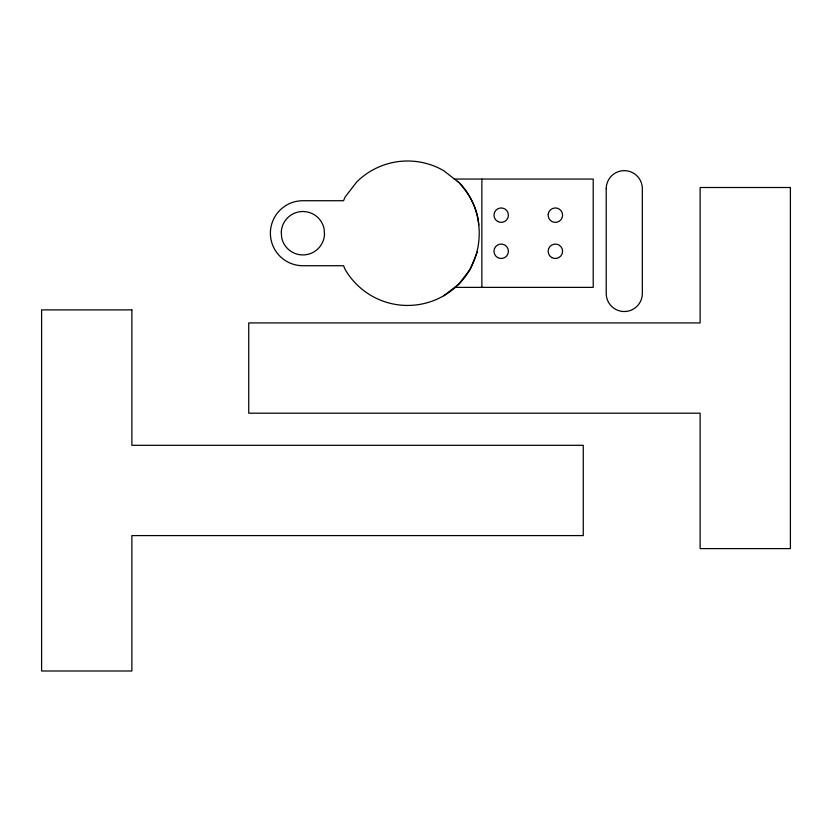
<?xml version="1.0" encoding="UTF-8"?>
<svg xmlns="http://www.w3.org/2000/svg" width="832" height="832" viewBox="0 0 832 832"><rect width="100%" height="100%" fill="white"/><g stroke="black" fill="none" stroke-linecap="round" stroke-linejoin="round"><path stroke-width="1.25" d="M443.716 295.766L458.671 284.294C486.054 257.13 486.086 209.3 458.671 182.156L457.444 181.21M477.37 251.909L470.153 269.329L458.671 284.294A72.218 72.218 0 0 1 345.062 269.329L343.564 265.72L302.89 265.72A32.5 32.5 0 0 1 270.39 233.22A32.5 32.5 0 0 1 302.89 200.72L343.564 200.72L345.062 197.111L356.543 182.156A72.218 72.218 0 0 1 443.716 170.674L459.139 182.749C469.706 194.49 477.859 209.03 478.754 225.066M454.636 179.057L593.216 179.057L593.216 287.383L454.636 287.383M481.863 179.057L481.863 287.383M606.216 188.708L606.216 293.478A18.054 18.054 0 0 0 624.281 311.532A18.054 18.054 0 0 0 642.335 293.478L642.335 188.708A18.054 18.054 0 0 0 624.281 170.643A18.054 18.054 0 0 0 606.216 188.708M548.236 214.042L548.184 215.925A7.218 7.218 0 0 0 559.094 221.354A7.218 7.218 0 0 0 559.395 209.175A7.218 7.218 0 0 0 548.236 214.042M790.4 187.502L700.128 187.502L700.128 322.92L248.737 322.92L248.737 413.192L700.128 413.192L700.128 548.61L790.4 548.61L790.4 187.502M131.872 309.889L41.6 309.889L41.6 670.998L131.872 670.998L131.872 535.59L583.263 535.59L583.263 445.307L131.872 445.307L131.872 309.889M324.511 234.582L324.126 228.935A21.663 21.663 0 0 0 281.258 231.868L281.642 237.505A21.663 21.663 0 0 0 324.511 234.582M497.588 221.416A7.218 7.218 0 0 0 508.425 215.166A7.218 7.218 0 0 0 497.588 208.915A7.218 7.218 0 0 0 497.588 221.416M497.588 257.535A7.218 7.218 0 0 0 508.425 251.274A7.218 7.218 0 0 0 497.588 245.024A7.218 7.218 0 0 0 497.588 257.535M551.751 257.535A7.218 7.218 0 0 0 562.588 251.274A7.218 7.218 0 0 0 551.751 245.024A7.218 7.218 0 0 0 551.751 257.535"/></g></svg>
